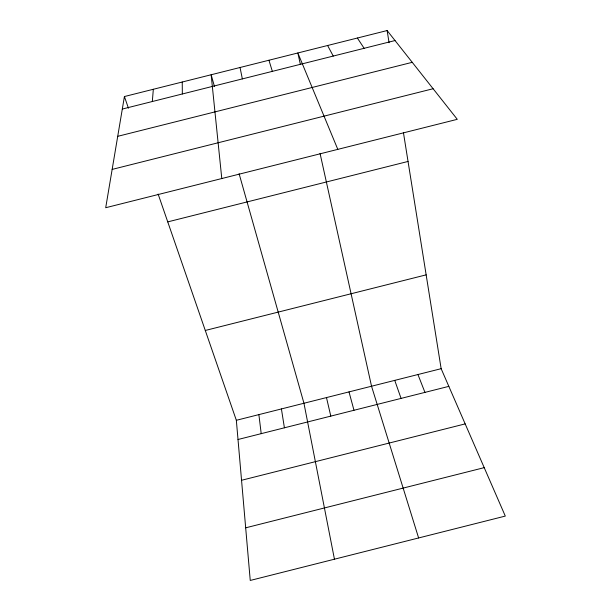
<?xml version="1.0" encoding="UTF-8"?>
<svg xmlns="http://www.w3.org/2000/svg" width="611" height="611" viewBox="0 0 611 611"><rect width="100%" height="100%" fill="white"/><g stroke="black" fill="none" stroke-linecap="round" stroke-linejoin="round"><path stroke-width="0.92" d="M152.322 101.518L153.33 89.275M124.415 96.538L105.703 207.725L457.28 119.328L387.13 30.55L124.415 96.538L128.44 108.2M122.307 109.056L395.027 40.547M117.717 136.329L412.242 62.322M112.149 169.407L433.107 88.732M167.75 221.885L408.041 161.449M205.288 330.467L426.157 274.858M236.342 420.292L441.142 368.685L505.297 516.081L250.25 580.45L236.342 420.292L158.134 194.084M238.007 439.5L448.833 386.366M241.551 480.277L465.17 423.897M245.683 527.82L484.218 467.644M357.374 38.027L364.141 48.307M327.611 45.504L333.239 56.067M337.807 149.367L297.847 52.981L300.291 64.056M417.939 374.528L424.95 392.384M394.737 380.378L401.068 398.403M418.619 537.955L371.534 386.221L320.042 153.376M268.947 60.237L272.346 71.365M214.484 86.586L211.146 74.756L221.785 178.542M239.107 173.73L303.95 403.252L334.446 559.202M349.003 391.903L353.99 410.271M326.48 397.578L330.803 416.114M240.047 67.493L242.346 78.903M387.13 30.55L389.077 42.724M403.405 132.419L441.142 368.685M281.411 408.935L284.413 427.807M258.881 414.609L261.21 433.65M182.238 82.019L182.338 93.979"/></g></svg>
